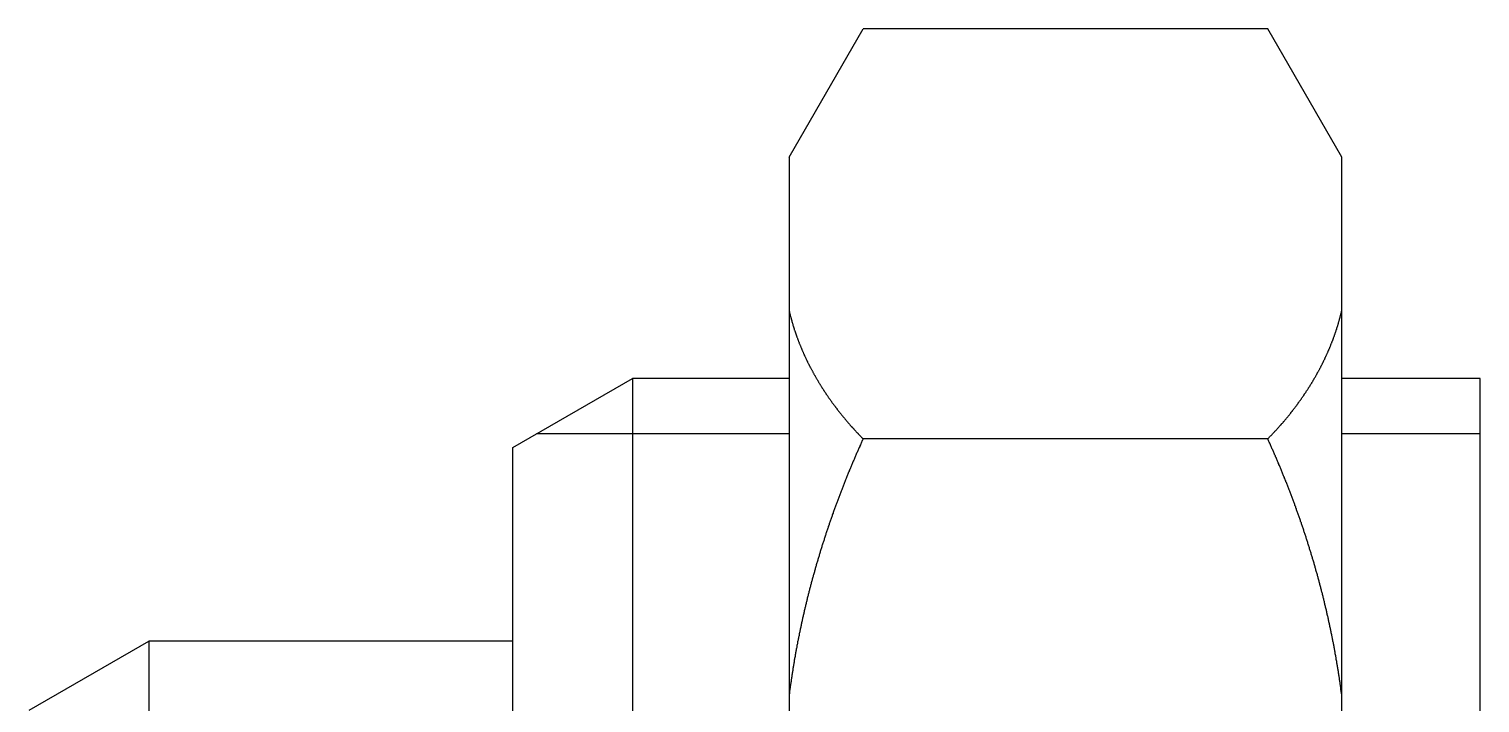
# Model space of a CAD drawing. Extents: x 69 to 225, y 65 to 130.
# Drawn here: x 114.76 to 125.26, y 113.16 to 118.04 of the extents above; entities that cross this region are included whole.
import ezdxf

# ---------------------------------------------------------------- set-up
doc = ezdxf.new("R2010")
doc.units = 0
doc.layers.get('0').update_dxf_attribs({"linetype": 'CONTINUOUS'})

msp = doc.modelspace()

# ---------------------------------------------------------------- linework, layer by layer
at = {"color": 7, "linetype": 'CONTINUOUS'}
for p, q in [((120.262, 117.109), (120.798, 118.037)), ((123.726, 118.037), (120.798, 118.037)), ((124.262, 117.109), (123.726, 118.037)), ((120.262, 117.109), (120.262, 111.609)), ((124.262, 111.609), (124.262, 117.109)), ((118.262, 115.009), (119.128, 115.509)), ((119.128, 115.509), (119.128, 107.709)), ((120.262, 115.509), (119.128, 115.509)), ((125.262, 115.509), (124.262, 115.509)), ((125.262, 107.709), (125.262, 115.509)), ((118.262, 108.209), (118.262, 115.009)), ((123.726, 115.073), (120.798, 115.073)), ((114.762, 113.109), (115.628, 113.609)), ((115.628, 113.609), (115.628, 109.609)), ((118.262, 113.609), (115.628, 113.609))]:
    msp.add_line(p, q, dxfattribs=at)
at = {"color": 3, "linetype": 'CONTINUOUS'}
for p, q in [((120.262, 115.109), (118.435, 115.109)), ((125.262, 115.109), (124.262, 115.109))]:
    msp.add_line(p, q, dxfattribs=at)
at = {"color": 7}
for points in [[(120.262, 116.001, 0), (120.263, 115.997, 0), (120.264, 115.993, 0), (120.264, 115.99, 0), (120.265, 115.986, 0), (120.266, 115.982, 0), (120.267, 115.979, 0), (120.268, 115.975, 0), (120.269, 115.971, 0), (120.27, 115.968, 0), (120.271, 115.964, 0), (120.272, 115.96, 0), (120.273, 115.957, 0), (120.274, 115.953, 0), (120.275, 115.949, 0), (120.276, 115.946, 0), (120.277, 115.942, 0), (120.278, 115.939, 0), (120.279, 115.935, 0), (120.28, 115.931, 0), (120.281, 115.928, 0), (120.282, 115.924, 0), (120.283, 115.92, 0), (120.284, 115.917, 0), (120.285, 115.913, 0), (120.286, 115.909, 0), (120.287, 115.906, 0), (120.288, 115.902, 0), (120.289, 115.899, 0), (120.29, 115.895, 0), (120.291, 115.891, 0), (120.292, 115.888, 0), (120.294, 115.884, 0), (120.295, 115.88, 0), (120.296, 115.877, 0), (120.297, 115.873, 0), (120.298, 115.87, 0), (120.299, 115.866, 0), (120.3, 115.862, 0), (120.302, 115.859, 0), (120.303, 115.855, 0), (120.304, 115.852, 0), (120.305, 115.848, 0), (120.306, 115.844, 0), (120.308, 115.841, 0), (120.309, 115.837, 0), (120.31, 115.834, 0), (120.311, 115.83, 0), (120.313, 115.827, 0), (120.314, 115.823, 0), (120.315, 115.819, 0), (120.316, 115.816, 0), (120.318, 115.812, 0), (120.319, 115.809, 0), (120.32, 115.805, 0), (120.322, 115.802, 0), (120.323, 115.798, 0), (120.324, 115.795, 0), (120.326, 115.791, 0), (120.327, 115.788, 0), (120.328, 115.784, 0), (120.33, 115.78, 0), (120.331, 115.777, 0), (120.332, 115.773, 0), (120.334, 115.77, 0), (120.335, 115.766, 0), (120.336, 115.763, 0), (120.338, 115.759, 0), (120.339, 115.756, 0), (120.341, 115.752, 0), (120.342, 115.749, 0), (120.344, 115.745, 0), (120.345, 115.742, 0), (120.346, 115.738, 0), (120.348, 115.735, 0), (120.349, 115.731, 0), (120.351, 115.728, 0), (120.352, 115.724, 0), (120.354, 115.721, 0), (120.355, 115.717, 0), (120.357, 115.714, 0), (120.358, 115.71, 0), (120.36, 115.707, 0), (120.361, 115.704, 0), (120.363, 115.7, 0), (120.364, 115.697, 0), (120.366, 115.693, 0), (120.367, 115.69, 0), (120.369, 115.686, 0), (120.37, 115.683, 0), (120.372, 115.679, 0), (120.374, 115.676, 0), (120.375, 115.672, 0), (120.377, 115.669, 0), (120.378, 115.666, 0), (120.38, 115.662, 0), (120.382, 115.659, 0), (120.383, 115.655, 0), (120.385, 115.652, 0), (120.386, 115.649, 0), (120.388, 115.645, 0), (120.39, 115.642, 0), (120.391, 115.638, 0), (120.393, 115.635, 0), (120.395, 115.632, 0), (120.396, 115.628, 0), (120.398, 115.625, 0), (120.4, 115.621, 0), (120.401, 115.618, 0), (120.403, 115.615, 0), (120.405, 115.611, 0), (120.407, 115.608, 0), (120.408, 115.604, 0), (120.41, 115.601, 0), (120.412, 115.598, 0), (120.413, 115.594, 0), (120.415, 115.591, 0), (120.417, 115.588, 0), (120.419, 115.584, 0), (120.42, 115.581, 0), (120.422, 115.578, 0), (120.424, 115.574, 0), (120.426, 115.571, 0), (120.428, 115.568, 0), (120.429, 115.564, 0), (120.431, 115.561, 0), (120.433, 115.558, 0), (120.435, 115.554, 0), (120.437, 115.551, 0), (120.438, 115.548, 0), (120.44, 115.544, 0), (120.442, 115.541, 0), (120.444, 115.538, 0), (120.446, 115.534, 0), (120.448, 115.531, 0), (120.45, 115.528, 0), (120.451, 115.525, 0), (120.453, 115.521, 0), (120.455, 115.518, 0), (120.457, 115.515, 0), (120.459, 115.512, 0), (120.461, 115.508, 0), (120.463, 115.505, 0), (120.465, 115.502, 0), (120.467, 115.498, 0), (120.469, 115.495, 0), (120.47, 115.492, 0), (120.472, 115.489, 0), (120.474, 115.485, 0), (120.476, 115.482, 0), (120.478, 115.479, 0), (120.48, 115.476, 0), (120.482, 115.473, 0), (120.484, 115.469, 0), (120.486, 115.466, 0), (120.488, 115.463, 0), (120.49, 115.46, 0), (120.492, 115.456, 0), (120.494, 115.453, 0), (120.496, 115.45, 0), (120.498, 115.447, 0), (120.5, 115.444, 0), (120.502, 115.44, 0), (120.504, 115.437, 0), (120.506, 115.434, 0), (120.508, 115.431, 0), (120.51, 115.428, 0), (120.512, 115.425, 0), (120.515, 115.421, 0), (120.517, 115.418, 0), (120.519, 115.415, 0), (120.521, 115.412, 0), (120.523, 115.409, 0), (120.525, 115.406, 0), (120.527, 115.402, 0), (120.529, 115.399, 0), (120.531, 115.396, 0), (120.533, 115.393, 0), (120.535, 115.39, 0), (120.538, 115.387, 0), (120.54, 115.384, 0), (120.542, 115.381, 0), (120.544, 115.377, 0), (120.546, 115.374, 0), (120.548, 115.371, 0), (120.55, 115.368, 0), (120.553, 115.365, 0), (120.555, 115.362, 0), (120.557, 115.359, 0), (120.559, 115.356, 0), (120.561, 115.353, 0), (120.564, 115.35, 0), (120.566, 115.346, 0), (120.568, 115.343, 0), (120.57, 115.34, 0), (120.572, 115.337, 0), (120.575, 115.334, 0), (120.577, 115.331, 0), (120.579, 115.328, 0), (120.581, 115.325, 0), (120.584, 115.322, 0), (120.586, 115.319, 0), (120.588, 115.316, 0), (120.59, 115.313, 0), (120.593, 115.31, 0), (120.595, 115.307, 0), (120.597, 115.304, 0), (120.599, 115.301, 0), (120.602, 115.298, 0), (120.604, 115.295, 0), (120.606, 115.292, 0), (120.609, 115.289, 0), (120.611, 115.286, 0), (120.613, 115.283, 0), (120.615, 115.28, 0), (120.618, 115.277, 0), (120.62, 115.274, 0), (120.622, 115.271, 0), (120.625, 115.268, 0), (120.627, 115.265, 0), (120.629, 115.262, 0), (120.632, 115.259, 0), (120.634, 115.256, 0), (120.637, 115.253, 0), (120.639, 115.25, 0), (120.641, 115.247, 0), (120.644, 115.244, 0), (120.646, 115.241, 0), (120.648, 115.238, 0), (120.651, 115.235, 0), (120.653, 115.232, 0), (120.656, 115.23, 0), (120.658, 115.227, 0), (120.66, 115.224, 0), (120.663, 115.221, 0), (120.665, 115.218, 0), (120.668, 115.215, 0), (120.67, 115.212, 0), (120.673, 115.209, 0), (120.675, 115.206, 0), (120.677, 115.203, 0), (120.68, 115.201, 0), (120.682, 115.198, 0), (120.685, 115.195, 0), (120.687, 115.192, 0), (120.69, 115.189, 0), (120.692, 115.186, 0), (120.695, 115.183, 0), (120.697, 115.18, 0), (120.7, 115.178, 0), (120.702, 115.175, 0), (120.705, 115.172, 0), (120.707, 115.169, 0), (120.71, 115.166, 0), (120.712, 115.163, 0), (120.715, 115.161, 0), (120.717, 115.158, 0), (120.72, 115.155, 0), (120.722, 115.152, 0), (120.725, 115.149, 0), (120.727, 115.147, 0), (120.73, 115.144, 0), (120.732, 115.141, 0), (120.735, 115.138, 0), (120.738, 115.135, 0), (120.74, 115.133, 0), (120.743, 115.13, 0), (120.745, 115.127, 0), (120.748, 115.124, 0), (120.75, 115.122, 0), (120.753, 115.119, 0), (120.756, 115.116, 0), (120.758, 115.113, 0), (120.761, 115.111, 0), (120.763, 115.108, 0), (120.766, 115.105, 0), (120.769, 115.102, 0), (120.771, 115.1, 0), (120.774, 115.097, 0), (120.776, 115.094, 0), (120.779, 115.091, 0), (120.782, 115.089, 0), (120.784, 115.086, 0), (120.787, 115.083, 0), (120.79, 115.081, 0), (120.792, 115.078, 0), (120.795, 115.075, 0), (120.798, 115.073, 0)], [(123.726, 115.073, 0), (123.729, 115.075, 0), (123.731, 115.078, 0), (123.734, 115.081, 0), (123.737, 115.083, 0), (123.739, 115.086, 0), (123.742, 115.089, 0), (123.744, 115.092, 0), (123.747, 115.094, 0), (123.75, 115.097, 0), (123.752, 115.1, 0), (123.755, 115.102, 0), (123.758, 115.105, 0), (123.76, 115.108, 0), (123.763, 115.111, 0), (123.765, 115.113, 0), (123.768, 115.116, 0), (123.771, 115.119, 0), (123.773, 115.122, 0), (123.776, 115.124, 0), (123.778, 115.127, 0), (123.781, 115.13, 0), (123.784, 115.133, 0), (123.786, 115.136, 0), (123.789, 115.138, 0), (123.791, 115.141, 0), (123.794, 115.144, 0), (123.796, 115.147, 0), (123.799, 115.15, 0), (123.801, 115.152, 0), (123.804, 115.155, 0), (123.807, 115.158, 0), (123.809, 115.161, 0), (123.812, 115.164, 0), (123.814, 115.166, 0), (123.817, 115.169, 0), (123.819, 115.172, 0), (123.822, 115.175, 0), (123.824, 115.178, 0), (123.827, 115.181, 0), (123.829, 115.184, 0), (123.832, 115.186, 0), (123.834, 115.189, 0), (123.837, 115.192, 0), (123.839, 115.195, 0), (123.841, 115.198, 0), (123.844, 115.201, 0), (123.846, 115.204, 0), (123.849, 115.207, 0), (123.851, 115.209, 0), (123.854, 115.212, 0), (123.856, 115.215, 0), (123.859, 115.218, 0), (123.861, 115.221, 0), (123.863, 115.224, 0), (123.866, 115.227, 0), (123.868, 115.23, 0), (123.871, 115.233, 0), (123.873, 115.236, 0), (123.875, 115.239, 0), (123.878, 115.242, 0), (123.88, 115.244, 0), (123.883, 115.247, 0), (123.885, 115.25, 0), (123.887, 115.253, 0), (123.89, 115.256, 0), (123.892, 115.259, 0), (123.894, 115.262, 0), (123.897, 115.265, 0), (123.899, 115.268, 0), (123.901, 115.271, 0), (123.904, 115.274, 0), (123.906, 115.277, 0), (123.908, 115.28, 0), (123.911, 115.283, 0), (123.913, 115.286, 0), (123.915, 115.289, 0), (123.918, 115.292, 0), (123.92, 115.295, 0), (123.922, 115.298, 0), (123.924, 115.301, 0), (123.927, 115.304, 0), (123.929, 115.307, 0), (123.931, 115.31, 0), (123.934, 115.313, 0), (123.936, 115.316, 0), (123.938, 115.319, 0), (123.94, 115.322, 0), (123.943, 115.325, 0), (123.945, 115.329, 0), (123.947, 115.332, 0), (123.949, 115.335, 0), (123.952, 115.338, 0), (123.954, 115.341, 0), (123.956, 115.344, 0), (123.958, 115.347, 0), (123.96, 115.35, 0), (123.963, 115.353, 0), (123.965, 115.356, 0), (123.967, 115.359, 0), (123.969, 115.362, 0), (123.971, 115.365, 0), (123.973, 115.369, 0), (123.976, 115.372, 0), (123.978, 115.375, 0), (123.98, 115.378, 0), (123.982, 115.381, 0), (123.984, 115.384, 0), (123.986, 115.387, 0), (123.988, 115.39, 0), (123.991, 115.394, 0), (123.993, 115.397, 0), (123.995, 115.4, 0), (123.997, 115.403, 0), (123.999, 115.406, 0), (124.001, 115.409, 0), (124.003, 115.412, 0), (124.005, 115.416, 0), (124.007, 115.419, 0), (124.009, 115.422, 0), (124.011, 115.425, 0), (124.014, 115.428, 0), (124.016, 115.432, 0), (124.018, 115.435, 0), (124.02, 115.438, 0), (124.022, 115.441, 0), (124.024, 115.444, 0), (124.026, 115.447, 0), (124.028, 115.451, 0), (124.03, 115.454, 0), (124.032, 115.457, 0), (124.034, 115.46, 0), (124.036, 115.464, 0), (124.038, 115.467, 0), (124.04, 115.47, 0), (124.042, 115.473, 0), (124.044, 115.476, 0), (124.046, 115.48, 0), (124.048, 115.483, 0), (124.05, 115.486, 0), (124.052, 115.489, 0), (124.054, 115.493, 0), (124.055, 115.496, 0), (124.057, 115.499, 0), (124.059, 115.502, 0), (124.061, 115.506, 0), (124.063, 115.509, 0), (124.065, 115.512, 0), (124.067, 115.516, 0), (124.069, 115.519, 0), (124.071, 115.522, 0), (124.073, 115.525, 0), (124.074, 115.529, 0), (124.076, 115.532, 0), (124.078, 115.535, 0), (124.08, 115.539, 0), (124.082, 115.542, 0), (124.084, 115.545, 0), (124.086, 115.549, 0), (124.087, 115.552, 0), (124.089, 115.555, 0), (124.091, 115.558, 0), (124.093, 115.562, 0), (124.095, 115.565, 0), (124.096, 115.568, 0), (124.098, 115.572, 0), (124.1, 115.575, 0), (124.102, 115.578, 0), (124.104, 115.582, 0), (124.105, 115.585, 0), (124.107, 115.589, 0), (124.109, 115.592, 0), (124.111, 115.595, 0), (124.112, 115.599, 0), (124.114, 115.602, 0), (124.116, 115.605, 0), (124.118, 115.609, 0), (124.119, 115.612, 0), (124.121, 115.616, 0), (124.123, 115.619, 0), (124.124, 115.622, 0), (124.126, 115.626, 0), (124.128, 115.629, 0), (124.129, 115.632, 0), (124.131, 115.636, 0), (124.133, 115.639, 0), (124.134, 115.643, 0), (124.136, 115.646, 0), (124.138, 115.65, 0), (124.139, 115.653, 0), (124.141, 115.656, 0), (124.142, 115.66, 0), (124.144, 115.663, 0), (124.146, 115.667, 0), (124.147, 115.67, 0), (124.149, 115.674, 0), (124.15, 115.677, 0), (124.152, 115.68, 0), (124.154, 115.684, 0), (124.155, 115.687, 0), (124.157, 115.691, 0), (124.158, 115.694, 0), (124.16, 115.698, 0), (124.161, 115.701, 0), (124.163, 115.705, 0), (124.164, 115.708, 0), (124.166, 115.712, 0), (124.167, 115.715, 0), (124.169, 115.719, 0), (124.17, 115.722, 0), (124.172, 115.726, 0), (124.173, 115.729, 0), (124.175, 115.732, 0), (124.176, 115.736, 0), (124.178, 115.739, 0), (124.179, 115.743, 0), (124.181, 115.746, 0), (124.182, 115.75, 0), (124.183, 115.754, 0), (124.185, 115.757, 0), (124.186, 115.761, 0), (124.188, 115.764, 0), (124.189, 115.768, 0), (124.19, 115.771, 0), (124.192, 115.775, 0), (124.193, 115.778, 0), (124.194, 115.782, 0), (124.196, 115.785, 0), (124.197, 115.789, 0), (124.199, 115.792, 0), (124.2, 115.796, 0), (124.201, 115.799, 0), (124.202, 115.803, 0), (124.204, 115.807, 0), (124.205, 115.81, 0), (124.206, 115.814, 0), (124.208, 115.817, 0), (124.209, 115.821, 0), (124.21, 115.824, 0), (124.211, 115.828, 0), (124.213, 115.832, 0), (124.214, 115.835, 0), (124.215, 115.839, 0), (124.216, 115.842, 0), (124.218, 115.846, 0), (124.219, 115.849, 0), (124.22, 115.853, 0), (124.221, 115.857, 0), (124.222, 115.86, 0), (124.224, 115.864, 0), (124.225, 115.867, 0), (124.226, 115.871, 0), (124.227, 115.875, 0), (124.228, 115.878, 0), (124.229, 115.882, 0), (124.231, 115.885, 0), (124.232, 115.889, 0), (124.233, 115.893, 0), (124.234, 115.896, 0), (124.235, 115.9, 0), (124.236, 115.904, 0), (124.237, 115.907, 0), (124.238, 115.911, 0), (124.239, 115.915, 0), (124.24, 115.918, 0), (124.241, 115.922, 0), (124.242, 115.925, 0), (124.243, 115.929, 0), (124.244, 115.933, 0), (124.245, 115.936, 0), (124.246, 115.94, 0), (124.247, 115.944, 0), (124.248, 115.947, 0), (124.249, 115.951, 0), (124.25, 115.955, 0), (124.251, 115.958, 0), (124.252, 115.962, 0), (124.253, 115.966, 0), (124.254, 115.969, 0), (124.255, 115.973, 0), (124.256, 115.977, 0), (124.257, 115.98, 0), (124.258, 115.984, 0), (124.259, 115.988, 0), (124.26, 115.991, 0), (124.26, 115.995, 0), (124.261, 115.999, 0), (124.262, 116.002, 0)], [(120.798, 115.073, 0), (120.795, 115.066, 0), (120.792, 115.06, 0), (120.789, 115.054, 0), (120.787, 115.048, 0), (120.784, 115.042, 0), (120.781, 115.036, 0), (120.778, 115.03, 0), (120.775, 115.023, 0), (120.773, 115.017, 0), (120.77, 115.011, 0), (120.767, 115.005, 0), (120.764, 114.999, 0), (120.762, 114.993, 0), (120.759, 114.986, 0), (120.756, 114.98, 0), (120.754, 114.974, 0), (120.751, 114.968, 0), (120.748, 114.962, 0), (120.746, 114.955, 0), (120.743, 114.949, 0), (120.74, 114.943, 0), (120.737, 114.937, 0), (120.735, 114.931, 0), (120.732, 114.924, 0), (120.73, 114.918, 0), (120.727, 114.912, 0), (120.724, 114.906, 0), (120.722, 114.9, 0), (120.719, 114.893, 0), (120.716, 114.887, 0), (120.714, 114.881, 0), (120.711, 114.875, 0), (120.709, 114.868, 0), (120.706, 114.862, 0), (120.703, 114.856, 0), (120.701, 114.85, 0), (120.698, 114.843, 0), (120.696, 114.837, 0), (120.693, 114.831, 0), (120.69, 114.825, 0), (120.688, 114.818, 0), (120.685, 114.812, 0), (120.683, 114.806, 0), (120.68, 114.8, 0), (120.678, 114.793, 0), (120.675, 114.787, 0), (120.673, 114.781, 0), (120.67, 114.775, 0), (120.668, 114.768, 0), (120.665, 114.762, 0), (120.663, 114.756, 0), (120.66, 114.749, 0), (120.658, 114.743, 0), (120.655, 114.737, 0), (120.653, 114.731, 0), (120.65, 114.724, 0), (120.648, 114.718, 0), (120.645, 114.712, 0), (120.643, 114.705, 0), (120.641, 114.699, 0), (120.638, 114.693, 0), (120.636, 114.687, 0), (120.633, 114.68, 0), (120.631, 114.674, 0), (120.629, 114.668, 0), (120.626, 114.661, 0), (120.624, 114.655, 0), (120.621, 114.649, 0), (120.619, 114.642, 0), (120.617, 114.636, 0), (120.614, 114.63, 0), (120.612, 114.623, 0), (120.61, 114.617, 0), (120.607, 114.611, 0), (120.605, 114.604, 0), (120.603, 114.598, 0), (120.6, 114.592, 0), (120.598, 114.585, 0), (120.596, 114.579, 0), (120.593, 114.573, 0), (120.591, 114.566, 0), (120.589, 114.56, 0), (120.586, 114.554, 0), (120.584, 114.547, 0), (120.582, 114.541, 0), (120.58, 114.534, 0), (120.577, 114.528, 0), (120.575, 114.522, 0), (120.573, 114.515, 0), (120.571, 114.509, 0), (120.568, 114.503, 0), (120.566, 114.496, 0), (120.564, 114.49, 0), (120.562, 114.484, 0), (120.56, 114.477, 0), (120.557, 114.471, 0), (120.555, 114.464, 0), (120.553, 114.458, 0), (120.551, 114.452, 0), (120.549, 114.445, 0), (120.546, 114.439, 0), (120.544, 114.432, 0), (120.542, 114.426, 0), (120.54, 114.42, 0), (120.538, 114.413, 0), (120.536, 114.407, 0), (120.534, 114.4, 0), (120.531, 114.394, 0), (120.529, 114.388, 0), (120.527, 114.381, 0), (120.525, 114.375, 0), (120.523, 114.368, 0), (120.521, 114.362, 0), (120.519, 114.355, 0), (120.517, 114.349, 0), (120.515, 114.343, 0), (120.513, 114.336, 0), (120.511, 114.33, 0), (120.508, 114.323, 0), (120.506, 114.317, 0), (120.504, 114.31, 0), (120.502, 114.304, 0), (120.5, 114.298, 0), (120.498, 114.291, 0), (120.496, 114.285, 0), (120.494, 114.278, 0), (120.492, 114.272, 0), (120.49, 114.265, 0), (120.488, 114.259, 0), (120.486, 114.252, 0), (120.484, 114.246, 0), (120.482, 114.239, 0), (120.48, 114.233, 0), (120.479, 114.227, 0), (120.477, 114.22, 0), (120.475, 114.214, 0), (120.473, 114.207, 0), (120.471, 114.201, 0), (120.469, 114.194, 0), (120.467, 114.188, 0), (120.465, 114.181, 0), (120.463, 114.175, 0), (120.461, 114.168, 0), (120.459, 114.162, 0), (120.458, 114.155, 0), (120.456, 114.149, 0), (120.454, 114.142, 0), (120.452, 114.136, 0), (120.45, 114.129, 0), (120.448, 114.123, 0), (120.446, 114.116, 0), (120.445, 114.11, 0), (120.443, 114.103, 0), (120.441, 114.097, 0), (120.439, 114.09, 0), (120.437, 114.084, 0), (120.436, 114.077, 0), (120.434, 114.071, 0), (120.432, 114.064, 0), (120.43, 114.058, 0), (120.428, 114.051, 0), (120.427, 114.045, 0), (120.425, 114.038, 0), (120.423, 114.032, 0), (120.421, 114.025, 0), (120.42, 114.019, 0), (120.418, 114.012, 0), (120.416, 114.005, 0), (120.415, 113.999, 0), (120.413, 113.992, 0), (120.411, 113.986, 0), (120.409, 113.979, 0), (120.408, 113.973, 0), (120.406, 113.966, 0), (120.404, 113.96, 0), (120.403, 113.953, 0), (120.401, 113.947, 0), (120.399, 113.94, 0), (120.398, 113.934, 0), (120.396, 113.927, 0), (120.394, 113.92, 0), (120.393, 113.914, 0), (120.391, 113.907, 0), (120.39, 113.901, 0), (120.388, 113.894, 0), (120.386, 113.888, 0), (120.385, 113.881, 0), (120.383, 113.875, 0), (120.382, 113.868, 0), (120.38, 113.861, 0), (120.379, 113.855, 0), (120.377, 113.848, 0), (120.375, 113.842, 0), (120.374, 113.835, 0), (120.372, 113.829, 0), (120.371, 113.822, 0), (120.369, 113.815, 0), (120.368, 113.809, 0), (120.366, 113.802, 0), (120.365, 113.796, 0), (120.363, 113.789, 0), (120.362, 113.782, 0), (120.36, 113.776, 0), (120.359, 113.769, 0), (120.357, 113.763, 0), (120.356, 113.756, 0), (120.355, 113.749, 0), (120.353, 113.743, 0), (120.352, 113.736, 0), (120.35, 113.73, 0), (120.349, 113.723, 0), (120.347, 113.716, 0), (120.346, 113.71, 0), (120.345, 113.703, 0), (120.343, 113.697, 0), (120.342, 113.69, 0), (120.34, 113.683, 0), (120.339, 113.677, 0), (120.338, 113.67, 0), (120.336, 113.664, 0), (120.335, 113.657, 0), (120.334, 113.65, 0), (120.332, 113.644, 0), (120.331, 113.637, 0), (120.33, 113.63, 0), (120.328, 113.624, 0), (120.327, 113.617, 0), (120.326, 113.611, 0), (120.324, 113.604, 0), (120.323, 113.597, 0), (120.322, 113.591, 0), (120.321, 113.584, 0), (120.319, 113.577, 0), (120.318, 113.571, 0), (120.317, 113.564, 0), (120.316, 113.558, 0), (120.314, 113.551, 0), (120.313, 113.544, 0), (120.312, 113.538, 0), (120.311, 113.531, 0), (120.309, 113.524, 0), (120.308, 113.518, 0), (120.307, 113.511, 0), (120.306, 113.504, 0), (120.305, 113.498, 0), (120.304, 113.491, 0), (120.302, 113.484, 0), (120.301, 113.478, 0), (120.3, 113.471, 0), (120.299, 113.464, 0), (120.298, 113.458, 0), (120.297, 113.451, 0), (120.296, 113.444, 0), (120.294, 113.438, 0), (120.293, 113.431, 0), (120.292, 113.424, 0), (120.291, 113.418, 0), (120.29, 113.411, 0), (120.289, 113.404, 0), (120.288, 113.398, 0), (120.287, 113.391, 0), (120.286, 113.384, 0), (120.285, 113.378, 0), (120.284, 113.371, 0), (120.283, 113.364, 0), (120.282, 113.358, 0), (120.281, 113.351, 0), (120.28, 113.344, 0), (120.279, 113.338, 0), (120.278, 113.331, 0), (120.277, 113.324, 0), (120.276, 113.318, 0), (120.275, 113.311, 0), (120.274, 113.304, 0), (120.273, 113.298, 0), (120.272, 113.291, 0), (120.271, 113.284, 0), (120.27, 113.278, 0), (120.269, 113.271, 0), (120.268, 113.264, 0), (120.267, 113.257, 0), (120.266, 113.251, 0), (120.265, 113.244, 0), (120.265, 113.237, 0), (120.264, 113.231, 0), (120.263, 113.224, 0), (120.262, 113.217, 0)], [(124.262, 113.216, 0), (124.261, 113.223, 0), (124.26, 113.23, 0), (124.259, 113.236, 0), (124.258, 113.243, 0), (124.257, 113.25, 0), (124.256, 113.256, 0), (124.256, 113.263, 0), (124.255, 113.27, 0), (124.254, 113.276, 0), (124.253, 113.283, 0), (124.252, 113.29, 0), (124.251, 113.297, 0), (124.25, 113.303, 0), (124.249, 113.31, 0), (124.248, 113.317, 0), (124.247, 113.323, 0), (124.246, 113.33, 0), (124.245, 113.337, 0), (124.244, 113.343, 0), (124.243, 113.35, 0), (124.242, 113.357, 0), (124.241, 113.363, 0), (124.24, 113.37, 0), (124.239, 113.377, 0), (124.238, 113.383, 0), (124.237, 113.39, 0), (124.236, 113.397, 0), (124.235, 113.403, 0), (124.234, 113.41, 0), (124.233, 113.417, 0), (124.231, 113.423, 0), (124.23, 113.43, 0), (124.229, 113.437, 0), (124.228, 113.443, 0), (124.227, 113.45, 0), (124.226, 113.457, 0), (124.225, 113.463, 0), (124.224, 113.47, 0), (124.222, 113.477, 0), (124.221, 113.483, 0), (124.22, 113.49, 0), (124.219, 113.497, 0), (124.218, 113.503, 0), (124.217, 113.51, 0), (124.215, 113.517, 0), (124.214, 113.523, 0), (124.213, 113.53, 0), (124.212, 113.537, 0), (124.211, 113.543, 0), (124.209, 113.55, 0), (124.208, 113.557, 0), (124.207, 113.563, 0), (124.206, 113.57, 0), (124.204, 113.577, 0), (124.203, 113.583, 0), (124.202, 113.59, 0), (124.201, 113.596, 0), (124.199, 113.603, 0), (124.198, 113.61, 0), (124.197, 113.616, 0), (124.195, 113.623, 0), (124.194, 113.63, 0), (124.193, 113.636, 0), (124.191, 113.643, 0), (124.19, 113.649, 0), (124.189, 113.656, 0), (124.187, 113.663, 0), (124.186, 113.669, 0), (124.185, 113.676, 0), (124.183, 113.683, 0), (124.182, 113.689, 0), (124.181, 113.696, 0), (124.179, 113.702, 0), (124.178, 113.709, 0), (124.176, 113.716, 0), (124.175, 113.722, 0), (124.174, 113.729, 0), (124.172, 113.735, 0), (124.171, 113.742, 0), (124.169, 113.749, 0), (124.168, 113.755, 0), (124.166, 113.762, 0), (124.165, 113.768, 0), (124.163, 113.775, 0), (124.162, 113.782, 0), (124.16, 113.788, 0), (124.159, 113.795, 0), (124.157, 113.801, 0), (124.156, 113.808, 0), (124.154, 113.815, 0), (124.153, 113.821, 0), (124.151, 113.828, 0), (124.15, 113.834, 0), (124.148, 113.841, 0), (124.147, 113.848, 0), (124.145, 113.854, 0), (124.144, 113.861, 0), (124.142, 113.867, 0), (124.14, 113.874, 0), (124.139, 113.88, 0), (124.137, 113.887, 0), (124.136, 113.894, 0), (124.134, 113.9, 0), (124.132, 113.907, 0), (124.131, 113.913, 0), (124.129, 113.92, 0), (124.128, 113.926, 0), (124.126, 113.933, 0), (124.124, 113.939, 0), (124.123, 113.946, 0), (124.121, 113.953, 0), (124.119, 113.959, 0), (124.118, 113.966, 0), (124.116, 113.972, 0), (124.114, 113.979, 0), (124.113, 113.985, 0), (124.111, 113.992, 0), (124.109, 113.998, 0), (124.108, 114.005, 0), (124.106, 114.011, 0), (124.104, 114.018, 0), (124.102, 114.024, 0), (124.101, 114.031, 0), (124.099, 114.038, 0), (124.097, 114.044, 0), (124.095, 114.051, 0), (124.094, 114.057, 0), (124.092, 114.064, 0), (124.09, 114.07, 0), (124.088, 114.077, 0), (124.086, 114.083, 0), (124.085, 114.09, 0), (124.083, 114.096, 0), (124.081, 114.103, 0), (124.079, 114.109, 0), (124.077, 114.116, 0), (124.075, 114.122, 0), (124.074, 114.129, 0), (124.072, 114.135, 0), (124.07, 114.142, 0), (124.068, 114.148, 0), (124.066, 114.155, 0), (124.064, 114.161, 0), (124.062, 114.168, 0), (124.061, 114.174, 0), (124.059, 114.181, 0), (124.057, 114.187, 0), (124.055, 114.194, 0), (124.053, 114.2, 0), (124.051, 114.207, 0), (124.049, 114.213, 0), (124.047, 114.22, 0), (124.045, 114.226, 0), (124.043, 114.232, 0), (124.041, 114.239, 0), (124.039, 114.245, 0), (124.037, 114.252, 0), (124.035, 114.258, 0), (124.033, 114.265, 0), (124.031, 114.271, 0), (124.029, 114.278, 0), (124.027, 114.284, 0), (124.025, 114.291, 0), (124.023, 114.297, 0), (124.021, 114.304, 0), (124.019, 114.31, 0), (124.017, 114.316, 0), (124.015, 114.323, 0), (124.013, 114.329, 0), (124.011, 114.336, 0), (124.009, 114.342, 0), (124.007, 114.349, 0), (124.005, 114.355, 0), (124.003, 114.361, 0), (124.001, 114.368, 0), (123.999, 114.374, 0), (123.997, 114.381, 0), (123.994, 114.387, 0), (123.992, 114.394, 0), (123.99, 114.4, 0), (123.988, 114.406, 0), (123.986, 114.413, 0), (123.984, 114.419, 0), (123.982, 114.426, 0), (123.979, 114.432, 0), (123.977, 114.438, 0), (123.975, 114.445, 0), (123.973, 114.451, 0), (123.971, 114.458, 0), (123.969, 114.464, 0), (123.966, 114.47, 0), (123.964, 114.477, 0), (123.962, 114.483, 0), (123.96, 114.49, 0), (123.958, 114.496, 0), (123.955, 114.502, 0), (123.953, 114.509, 0), (123.951, 114.515, 0), (123.949, 114.521, 0), (123.946, 114.528, 0), (123.944, 114.534, 0), (123.942, 114.541, 0), (123.94, 114.547, 0), (123.937, 114.553, 0), (123.935, 114.56, 0), (123.933, 114.566, 0), (123.93, 114.572, 0), (123.928, 114.579, 0), (123.926, 114.585, 0), (123.923, 114.591, 0), (123.921, 114.598, 0), (123.919, 114.604, 0), (123.916, 114.61, 0), (123.914, 114.617, 0), (123.912, 114.623, 0), (123.909, 114.629, 0), (123.907, 114.636, 0), (123.905, 114.642, 0), (123.902, 114.648, 0), (123.9, 114.655, 0), (123.898, 114.661, 0), (123.895, 114.667, 0), (123.893, 114.674, 0), (123.89, 114.68, 0), (123.888, 114.686, 0), (123.885, 114.693, 0), (123.883, 114.699, 0), (123.881, 114.705, 0), (123.878, 114.712, 0), (123.876, 114.718, 0), (123.873, 114.724, 0), (123.871, 114.73, 0), (123.868, 114.737, 0), (123.866, 114.743, 0), (123.863, 114.749, 0), (123.861, 114.756, 0), (123.858, 114.762, 0), (123.856, 114.768, 0), (123.853, 114.774, 0), (123.851, 114.781, 0), (123.848, 114.787, 0), (123.846, 114.793, 0), (123.843, 114.8, 0), (123.841, 114.806, 0), (123.838, 114.812, 0), (123.836, 114.818, 0), (123.833, 114.825, 0), (123.831, 114.831, 0), (123.828, 114.837, 0), (123.825, 114.843, 0), (123.823, 114.85, 0), (123.82, 114.856, 0), (123.818, 114.862, 0), (123.815, 114.868, 0), (123.813, 114.875, 0), (123.81, 114.881, 0), (123.807, 114.887, 0), (123.805, 114.893, 0), (123.802, 114.899, 0), (123.799, 114.906, 0), (123.797, 114.912, 0), (123.794, 114.918, 0), (123.791, 114.924, 0), (123.789, 114.931, 0), (123.786, 114.937, 0), (123.783, 114.943, 0), (123.781, 114.949, 0), (123.778, 114.955, 0), (123.775, 114.962, 0), (123.773, 114.968, 0), (123.77, 114.974, 0), (123.767, 114.98, 0), (123.765, 114.986, 0), (123.762, 114.992, 0), (123.759, 114.999, 0), (123.756, 115.005, 0), (123.754, 115.011, 0), (123.751, 115.017, 0), (123.748, 115.023, 0), (123.745, 115.03, 0), (123.743, 115.036, 0), (123.74, 115.042, 0), (123.737, 115.048, 0), (123.734, 115.054, 0), (123.731, 115.06, 0), (123.729, 115.066, 0), (123.726, 115.073, 0)]]:
    msp.add_polyline3d(points, dxfattribs=at)

doc.saveas('drawing.dxf')
